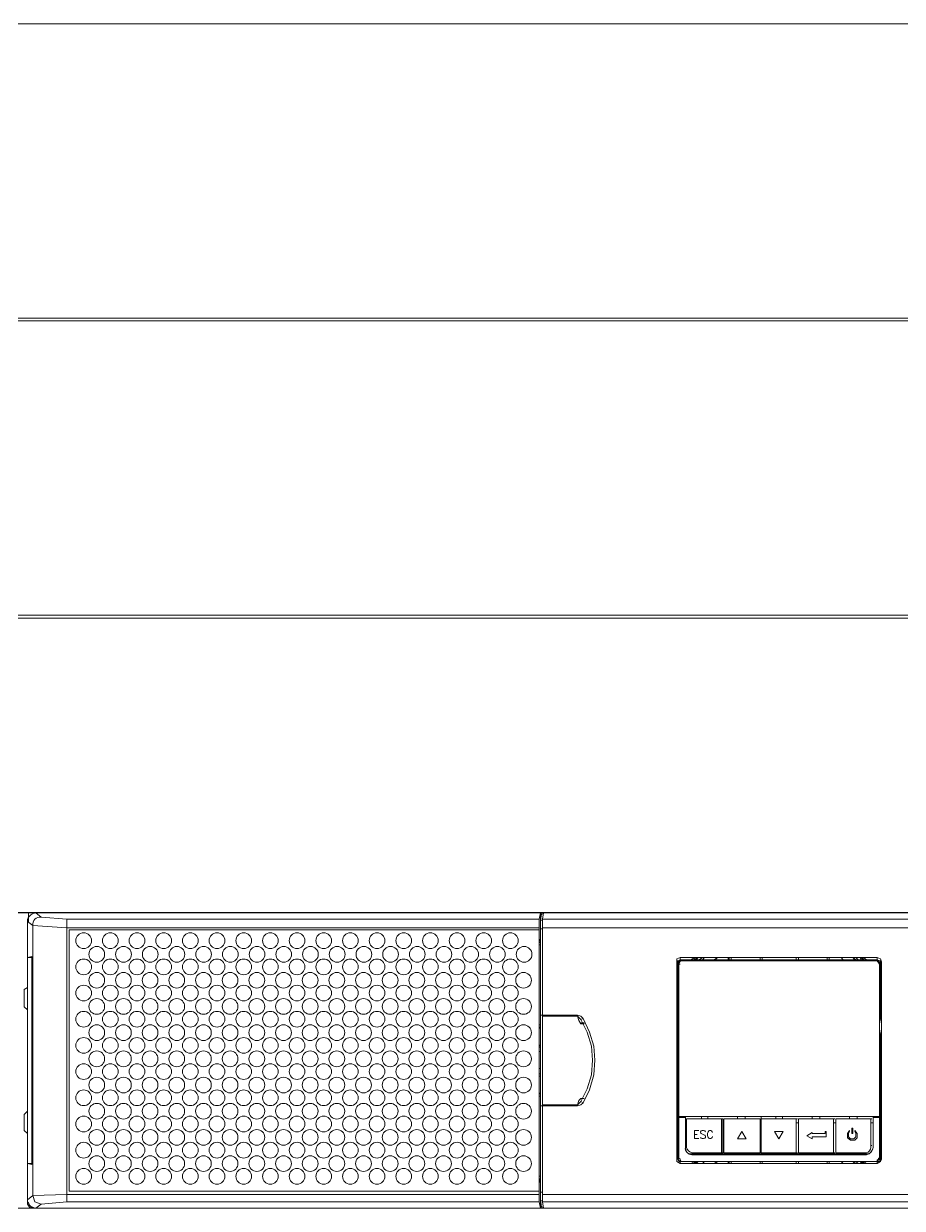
# Model space of a CAD drawing. Header units: millimetres. Extents: x 13198 to 24643, y -4481 to 8091.
# Drawn here: x 16249.4 to 16512.4, y 5223 to 5577.4 of the extents above; entities that cross this region are included whole.
import ezdxf
from ezdxf.enums import TextEntityAlignment as Align

# ---------------------------------------------------------------- set-up
doc = ezdxf.new("R2010")
doc.units = ezdxf.units.MM
doc.header["$MEASUREMENT"] = 0
doc.layers.add('2730M', color=2, linetype='Continuous')
doc.layers.add('P', color=255, linetype='Continuous')
doc.styles.add('ROMANS', font='romans.shx', dxfattribs={"height": 0.2, "bigfont": 'ghs.shx'})
pattern_1 = [(0, (38439.414, -281.643), (0, 33.43457), [24.31605, -9.11852]), (90, (38439.414, -281.643), (-33.43457, 2e-15), [24.31605, -9.11852])]

# ---------------------------------------------------------------- blocks, each defined once
blk = doc.blocks.new('ups 9px')
at = {"layer": 'P', "lineweight": 13}
h = blk.add_hatch(dxfattribs=at)
h.set_pattern_fill('ANGLE', scale=4.786624)
h.set_pattern_definition(pattern_1)
h.paths.add_polyline_path([(41095.38, 3561.96), (41094.11, 3559.72), (41096.66, 3559.72)])
h = blk.add_hatch(dxfattribs=at)
h.set_pattern_fill('ANGLE', scale=4.786624)
h.set_pattern_definition(pattern_1)
h.paths.add_polyline_path([(41107.73, 3561.96), (41105.18, 3561.96), (41106.45, 3559.72)])
h = blk.add_hatch(dxfattribs=at)
h.set_pattern_fill('ANGLE', scale=4.786624)
h.set_pattern_definition(pattern_1)
h.paths.add_polyline_path([(41120.59, 3561.96), (41120.27, 3561.96), (41120.27, 3561.32), (41116.44, 3561.32), (41116.44, 3561.64), (41114.85, 3560.68), (41116.44, 3559.72), (41116.44, 3560.36), (41120.59, 3560.36)])
h = blk.add_hatch(dxfattribs=at)
h.set_pattern_fill('ANGLE', scale=4.786624)
h.set_pattern_definition(pattern_1)
h.paths.add_polyline_path([(41128.57, 3562.92), (41128.25, 3562.92), (41128.25, 3561.32), (41128.57, 3561.32)])
h.paths.add_polyline_path([(41127.29, 3560.36), (41127.29, 3561.32), (41127.61, 3561.96), (41127.61, 3562.28), (41126.97, 3561.32), (41126.97, 3560.04), (41127.93, 3559.41), (41129.21, 3559.41), (41129.85, 3560.04), (41129.85, 3561.32), (41129.21, 3562.28), (41129.21, 3561.96), (41129.53, 3561.32), (41129.53, 3560.36), (41128.89, 3559.72), (41127.93, 3559.72)])
at = {"layer": '2730M', "color": 7, "lineweight": 13}
for p, q in [((41345.93, 3627.38), (40865.76, 3627.38)), ((40865.76, 3538.98), (41345.74, 3538.98))]:
    blk.add_line(p, q, dxfattribs=at)
at = {"layer": 'P', "color": 7, "lineweight": 13}
for p, q in [((40881.58, 3625.46), (40881.58, 3624.82)), ((40883.18, 3623.55), (40893.39, 3622.91))]:
    blk.add_line(p, q, dxfattribs=at)
for points in [[(40881.9, 3627.38), (40881.9, 3624.57)], [(41331.2, 3627.38), (40881.9, 3627.38)], [(40885.73, 3626.1), (40884.13, 3627.38)], [(40893.39, 3625.46), (40885.73, 3626.1)], [(40893.39, 3625.46), (40893.39, 3540.9)], [(41034.75, 3625.46), (40893.39, 3625.46)], [(41034.75, 3625.46), (41035.07, 3627.38)], [(41034.75, 3625.46), (41034.75, 3622.91)], [(41035.07, 3627.38), (41035.07, 3624.5)], [(41035.07, 3625.14), (41035.39, 3627.06)], [(41035.07, 3625.46), (41035.07, 3625.46)], [(41035.39, 3627.06), (41035.71, 3627.06)], [(41036.03, 3627.38), (41035.71, 3625.46)], [(41177.07, 3625.46), (41035.71, 3625.46)], [(41035.71, 3625.46), (41035.71, 3622.91)], [(40883.18, 3623.55), (40881.58, 3624.82)], [(40881.58, 3540.26), (40881.58, 3624.82)], [(40883.18, 3623.55), (40883.18, 3542.81)], [(40893.39, 3622.91), (41034.75, 3622.91)], [(40894.03, 3544.09), (40894.03, 3622.27)], [(40894.03, 3622.27), (41034.75, 3622.27)], [(41034.75, 3544.09), (41034.75, 3622.91)], [(41035.71, 3625.14), (41035.07, 3625.14)], [(41035.07, 3622.59), (41035.07, 3625.14)], [(41035.07, 3624.5), (41035.07, 3624.18)], [(41035.07, 3624.18), (41035.07, 3624.18)], [(41035.07, 3624.18), (41035.07, 3623.55)], [(41035.07, 3623.55), (41035.07, 3619.72)], [(41035.07, 3623.23), (41035.07, 3623.23)], [(41035.71, 3622.59), (41035.07, 3622.59)], [(41035.07, 3596.74), (41035.07, 3622.59)], [(41177.07, 3622.91), (41035.71, 3622.91)], [(41035.71, 3596.74), (41035.71, 3622.91)], [(41034.75, 3618.76), (41035.07, 3619.72)], [(41034.75, 3618.76), (41035.07, 3618.44), (41035.07, 3618.44)], [(41034.75, 3617.8), (41034.75, 3618.76)], [(41035.07, 3619.72), (41035.07, 3619.4), (41035.07, 3619.08)], [(41034.75, 3617.8), (41035.07, 3617.8)], [(41034.75, 3593.87), (41034.75, 3617.8)], [(40882.86, 3614.29), (40881.58, 3613.97)], [(40881.58, 3613.97), (40882.86, 3613.97)], [(40882.86, 3614.29), (40882.86, 3552.07)], [(40882.86, 3552.38), (40882.86, 3613.97)], [(40882.86, 3613.02), (40883.18, 3613.02)], [(40882.86, 3612.06), (40883.18, 3612.06)], [(41076.87, 3613.97), (41075.92, 3613.65), (41075.92, 3612.7)], [(41076.24, 3613.02), (41075.92, 3613.02)], [(41075.92, 3612.7), (41075.92, 3553.66)], [(41077.51, 3613.33), (41076.56, 3613.02), (41076.24, 3612.06)], [(41076.87, 3613.33), (41076.56, 3613.02), (41076.24, 3613.02)], [(41076.24, 3609.51), (41076.24, 3613.02)], [(41076.56, 3612.06), (41076.24, 3612.06)], [(41076.24, 3612.06), (41076.24, 3595.78)], [(41077.19, 3613.02), (41076.87, 3613.02), (41076.56, 3612.38)], [(41077.51, 3613.02), (41076.87, 3613.02), (41076.56, 3612.06)], [(41077.19, 3613.02), (41076.87, 3613.02), (41076.87, 3613.02), (41076.87, 3613.02), (41076.87, 3612.7), (41076.56, 3612.7), (41076.56, 3612.38)], [(41076.56, 3612.38), (41076.56, 3612.06)], [(41076.56, 3612.38), (41076.56, 3612.06)], [(41076.56, 3612.06), (41076.87, 3612.06)], [(41076.56, 3612.06), (41076.56, 3566.43)], [(41076.56, 3566.43), (41076.56, 3612.06)], [(41135.91, 3613.97), (41076.87, 3613.97)], [(41076.87, 3613.33), (41076.87, 3613.97)], [(41076.87, 3613.33), (41080.07, 3613.33)], [(41077.51, 3613.02), (41077.19, 3613.02)], [(41077.51, 3613.02), (41077.19, 3613.02)], [(41077.51, 3613.33), (41135.59, 3613.33)], [(41077.51, 3613.33), (41077.51, 3613.02)], [(41077.51, 3613.02), (41135.27, 3613.02), (41077.51, 3613.02)], [(41077.51, 3613.02), (41077.83, 3613.02)], [(41081.66, 3613.97), (41081.34, 3613.97), (41080.07, 3613.33)], [(41080.07, 3613.33), (41080.38, 3613.33)], [(41080.07, 3613.33), (41080.38, 3613.33)], [(41081.02, 3613.33), (41081.34, 3613.65), (41081.66, 3613.65), (41081.66, 3613.97)], [(41081.34, 3613.97), (41081.66, 3613.97)], [(41081.98, 3613.97), (41081.34, 3613.33)], [(41081.66, 3613.65), (41081.34, 3613.65)], [(41082.3, 3613.97), (41081.66, 3613.33)], [(41083.58, 3613.97), (41082.62, 3613.33)], [(41084.21, 3613.97), (41083.58, 3613.33)], [(41084.21, 3613.97), (41083.58, 3613.33)], [(41088.04, 3613.97), (41087.09, 3613.33)], [(41088.04, 3613.97), (41087.41, 3613.33)], [(41091.23, 3613.97), (41091.23, 3613.33)], [(41091.55, 3613.97), (41091.55, 3613.33)], [(41092.19, 3613.33), (41092.19, 3613.97), (41092.19, 3613.33)], [(41100.81, 3613.97), (41100.81, 3613.33)], [(41100.81, 3613.97), (41100.81, 3613.33)], [(41101.45, 3613.33), (41101.45, 3613.97), (41101.45, 3613.33)], [(41111.66, 3613.97), (41111.66, 3613.33)], [(41111.66, 3613.97), (41111.66, 3613.33)], [(41112.3, 3613.33), (41112.3, 3613.97), (41112.3, 3613.33)], [(41120.91, 3613.97), (41120.91, 3613.33)], [(41120.91, 3613.97), (41120.91, 3613.33)], [(41121.55, 3613.33), (41121.55, 3613.97), (41121.55, 3613.33)], [(41125.7, 3613.33), (41125.06, 3613.97)], [(41125.7, 3613.33), (41125.06, 3613.97)], [(41129.53, 3613.33), (41128.57, 3613.97)], [(41129.21, 3613.33), (41128.57, 3613.97)], [(41130.17, 3613.33), (41129.53, 3613.97)], [(41131.12, 3613.33), (41130.8, 3613.97)], [(41131.12, 3613.97), (41131.44, 3613.97), (41131.44, 3613.65), (41131.76, 3613.65), (41131.76, 3613.33), (41131.76, 3613.33)], [(41131.44, 3613.33), (41131.12, 3613.97)], [(41132.72, 3613.33), (41131.76, 3613.97), (41131.12, 3613.97)], [(41131.76, 3613.97), (41131.76, 3613.97)], [(41132.72, 3613.33), (41135.91, 3613.33)], [(41132.72, 3613.33), (41132.72, 3613.33)], [(41132.72, 3613.33), (41132.72, 3613.33)], [(41135.27, 3613.02), (41135.59, 3613.33)], [(41135.27, 3613.02), (41135.59, 3613.02)], [(41135.59, 3613.02), (41135.27, 3613.02)], [(41136.55, 3612.06), (41135.91, 3613.02), (41135.27, 3613.02)], [(41136.55, 3612.06), (41136.55, 3612.38), (41136.23, 3612.7), (41136.23, 3613.02), (41135.91, 3613.02), (41135.91, 3613.02), (41135.27, 3613.02)], [(41135.59, 3613.33), (41136.23, 3613.02), (41136.87, 3612.06)], [(41135.59, 3613.02), (41136.23, 3613.02), (41136.55, 3612.38)], [(41135.91, 3613.33), (41135.91, 3613.97)], [(41137.19, 3612.7), (41136.87, 3613.65), (41135.91, 3613.97)], [(41136.87, 3613.02), (41136.55, 3613.02), (41135.91, 3613.33)], [(41136.55, 3612.06), (41136.55, 3612.38)], [(41136.55, 3612.06), (41136.87, 3612.06)], [(41136.55, 3566.43), (41136.55, 3612.06), (41136.55, 3566.43)], [(41136.87, 3612.06), (41136.55, 3612.06)], [(41136.87, 3613.02), (41137.19, 3613.02)], [(41136.87, 3613.02), (41136.87, 3609.51)], [(41136.87, 3612.06), (41136.87, 3595.78)], [(41137.19, 3553.66), (41137.19, 3612.7)], [(40882.86, 3609.82), (40883.18, 3609.82)], [(40882.86, 3608.87), (40882.86, 3608.55)], [(41076.24, 3609.51), (41075.92, 3608.23), (41075.92, 3608.23)], [(41075.92, 3608.23), (41075.92, 3608.23), (41075.92, 3608.23), (41076.24, 3608.55)], [(41075.92, 3608.23), (41075.92, 3608.23)], [(41076.24, 3608.23), (41075.92, 3607.59)], [(41076.24, 3608.23), (41075.92, 3607.59)], [(41076.24, 3609.51), (41076.56, 3609.51)], [(41076.24, 3609.51), (41076.56, 3609.51)], [(41136.87, 3609.51), (41136.87, 3609.51)], [(41136.87, 3609.51), (41136.87, 3609.51)], [(41137.19, 3608.23), (41136.87, 3608.23), (41136.87, 3609.51)], [(41136.87, 3608.55), (41136.87, 3608.23), (41136.87, 3608.23), (41136.87, 3608.23), (41137.19, 3608.23)], [(41137.19, 3607.59), (41136.87, 3608.23)], [(41137.19, 3607.59), (41136.87, 3608.23)], [(41136.87, 3608.23), (41137.19, 3608.23)], [(40881.58, 3605.04), (40880.62, 3604.4), (40880.62, 3603.12)], [(41076.24, 3606.95), (41075.92, 3607.27)], [(41075.92, 3605.68), (41075.92, 3606.31), (41076.24, 3606.95)], [(41075.92, 3606.31), (41076.24, 3606.31)], [(41076.24, 3605.99), (41075.92, 3605.68), (41075.92, 3605.99)], [(41075.92, 3605.68), (41076.24, 3605.68)], [(41075.92, 3605.68), (41075.92, 3604.72)], [(41076.24, 3605.68), (41075.92, 3605.68)], [(41075.92, 3605.36), (41076.24, 3605.36)], [(41076.24, 3605.68), (41076.24, 3605.99)], [(41076.24, 3602.48), (41076.24, 3605.68)], [(41137.19, 3606.31), (41136.87, 3606.95)], [(41136.87, 3605.68), (41136.87, 3605.99)], [(41136.87, 3605.68), (41136.87, 3605.99)], [(41137.19, 3605.99), (41136.87, 3605.68)], [(41136.87, 3605.68), (41136.87, 3602.48)], [(41136.87, 3605.04), (41136.87, 3605.68)], [(41136.87, 3605.68), (41136.87, 3605.68)], [(41136.87, 3605.04), (41137.19, 3605.68)], [(41136.87, 3605.68), (41136.87, 3605.68)], [(41136.87, 3605.04), (41137.19, 3605.68)], [(41136.87, 3605.04), (41137.19, 3604.72)], [(41136.87, 3605.04), (41137.19, 3605.04)], [(40880.62, 3603.12), (40880.62, 3600.57)], [(40882.86, 3602.48), (40882.86, 3602.17)], [(41075.92, 3603.44), (41076.24, 3603.44)], [(41075.92, 3603.12), (41075.92, 3603.44)], [(41075.92, 3603.44), (41076.24, 3603.44)], [(41075.92, 3603.12), (41075.92, 3603.44)], [(41075.92, 3603.44), (41076.24, 3603.44)], [(41075.92, 3602.48), (41075.92, 3603.12)], [(41075.92, 3603.12), (41076.24, 3603.12)], [(41075.92, 3603.12), (41075.92, 3603.12)], [(41075.92, 3603.12), (41075.92, 3603.12)], [(41075.92, 3603.12), (41075.92, 3602.8)], [(41075.92, 3603.12), (41076.24, 3603.12)], [(41075.92, 3603.12), (41075.92, 3603.12)], [(41075.92, 3603.12), (41075.92, 3602.48)], [(41075.92, 3603.12), (41076.24, 3603.12)], [(41075.92, 3603.12), (41076.24, 3603.12)], [(41075.92, 3602.48), (41075.92, 3602.8)], [(41075.92, 3602.8), (41075.92, 3602.48)], [(41075.92, 3602.48), (41075.92, 3602.8), (41075.92, 3602.48)], [(41075.92, 3602.8), (41076.24, 3602.8)], [(41075.92, 3602.48), (41076.24, 3602.48)], [(41075.92, 3602.48), (41075.92, 3602.48)], [(41075.92, 3602.17), (41075.92, 3602.48)], [(41075.92, 3602.48), (41075.92, 3602.48)], [(41076.24, 3602.48), (41076.24, 3602.48), (41075.92, 3602.48)], [(41075.92, 3602.48), (41075.92, 3602.48), (41075.92, 3602.48)], [(41075.92, 3602.48), (41075.92, 3601.53)], [(41075.92, 3602.48), (41075.92, 3599.93)], [(41075.92, 3602.48), (41075.92, 3602.48)], [(41075.92, 3601.85), (41075.92, 3602.17)], [(41075.92, 3601.53), (41075.92, 3601.85)], [(41075.92, 3601.21), (41075.92, 3601.53)], [(41075.92, 3600.57), (41075.92, 3601.21)], [(41075.92, 3600.89), (41075.92, 3600.25)], [(41076.24, 3602.48), (41076.56, 3602.48)], [(41136.87, 3602.48), (41136.55, 3602.48)], [(41136.87, 3603.44), (41136.87, 3603.44)], [(41136.87, 3603.44), (41136.87, 3603.12)], [(41136.87, 3603.44), (41136.87, 3603.44)], [(41136.87, 3603.44), (41136.87, 3603.44)], [(41136.87, 3603.44), (41136.87, 3603.12)], [(41136.87, 3603.44), (41136.87, 3603.44)], [(41136.87, 3603.12), (41136.87, 3603.12)], [(41136.87, 3603.12), (41136.87, 3603.12)], [(41136.87, 3603.12), (41136.87, 3602.8)], [(41136.87, 3603.12), (41136.87, 3603.12)], [(41136.87, 3602.8), (41136.87, 3603.12)], [(41136.87, 3603.12), (41136.87, 3603.12)], [(41136.87, 3603.12), (41136.87, 3603.12)], [(41136.87, 3603.12), (41136.87, 3603.12)], [(41136.87, 3603.12), (41136.87, 3603.12)], [(41136.87, 3603.12), (41136.87, 3603.12)], [(41136.87, 3602.48), (41136.87, 3603.12)], [(41136.87, 3603.12), (41136.87, 3603.12)], [(41136.87, 3602.8), (41136.87, 3602.48)], [(41136.87, 3602.8), (41136.87, 3602.48)], [(41136.87, 3602.48), (41136.87, 3602.8), (41136.87, 3602.48)], [(41136.87, 3602.8), (41136.87, 3602.48)], [(41136.87, 3602.48), (41137.19, 3602.48)], [(41136.87, 3602.48), (41136.87, 3602.48), (41136.87, 3602.48)], [(41136.87, 3602.48), (41137.19, 3602.48)], [(41136.87, 3602.48), (41137.19, 3602.48)], [(41136.87, 3602.48), (41136.87, 3602.48)], [(41136.87, 3602.48), (41136.87, 3601.53)], [(41136.87, 3602.48), (41136.87, 3602.48)], [(41136.87, 3602.48), (41136.87, 3602.48)], [(41136.87, 3602.48), (41136.87, 3602.48)], [(41136.87, 3602.48), (41136.87, 3602.48)], [(41136.87, 3601.53), (41136.87, 3602.48)], [(41136.87, 3599.93), (41136.87, 3602.48)], [(41136.87, 3601.53), (41136.87, 3601.53)], [(41136.87, 3601.53), (41136.87, 3600.57)], [(41136.87, 3600.25), (41136.87, 3600.89)], [(40880.62, 3600.57), (40880.62, 3599.29), (40881.58, 3598.34)], [(41075.92, 3600.25), (41075.92, 3600.57)], [(41075.92, 3600.57), (41075.92, 3600.57)], [(41075.92, 3600.25), (41076.24, 3600.25)], [(41075.92, 3600.25), (41076.24, 3599.93)], [(41075.92, 3599.93), (41075.92, 3600.25)], [(41075.92, 3600.25), (41076.24, 3600.25)], [(41075.92, 3599.93), (41075.92, 3600.25)], [(41075.92, 3600.25), (41076.24, 3600.25)], [(41075.92, 3599.93), (41075.92, 3600.25)], [(41075.92, 3600.25), (41076.24, 3600.25)], [(41075.92, 3598.34), (41075.92, 3600.25)], [(41075.92, 3600.25), (41076.24, 3600.25)], [(41075.92, 3599.93), (41075.92, 3600.25)], [(41075.92, 3600.25), (41075.92, 3598.97), (41076.24, 3598.34)], [(41075.92, 3599.93), (41075.92, 3599.93)], [(41075.92, 3599.93), (41076.24, 3599.93)], [(41075.92, 3599.93), (41076.24, 3599.93)], [(41075.92, 3599.61), (41075.92, 3599.93)], [(41075.92, 3598.66), (41075.92, 3599.93)], [(41075.92, 3599.93), (41076.24, 3599.93)], [(41075.92, 3599.93), (41075.92, 3599.93)], [(41075.92, 3599.29), (41075.92, 3599.93)], [(41075.92, 3599.93), (41075.92, 3599.61)], [(41075.92, 3599.93), (41075.92, 3599.93)], [(41075.92, 3599.93), (41076.24, 3599.93)], [(41075.92, 3599.61), (41075.92, 3599.93)], [(41075.92, 3599.93), (41076.24, 3599.93)], [(41075.92, 3599.93), (41075.92, 3599.93), (41075.92, 3599.93)], [(41075.92, 3599.93), (41076.24, 3599.93)], [(41075.92, 3599.93), (41075.92, 3599.93)], [(41075.92, 3599.93), (41075.92, 3598.02)], [(41075.92, 3599.93), (41076.24, 3599.93)], [(41075.92, 3599.93), (41076.24, 3599.93)], [(41075.92, 3599.93), (41076.24, 3599.93)], [(41075.92, 3599.93), (41076.24, 3599.93)], [(41075.92, 3599.93), (41076.24, 3599.93)], [(41075.92, 3599.93), (41076.24, 3599.93)], [(41075.92, 3599.61), (41076.24, 3599.61)], [(41075.92, 3598.97), (41075.92, 3599.61)], [(41075.92, 3599.61), (41075.92, 3599.29)], [(41075.92, 3599.61), (41076.24, 3599.61)], [(41075.92, 3599.61), (41076.24, 3599.61)], [(41075.92, 3598.97), (41075.92, 3599.29)], [(41075.92, 3599.29), (41075.92, 3598.97)], [(41075.92, 3599.29), (41076.24, 3599.29)], [(41075.92, 3598.97), (41076.24, 3598.97)], [(41075.92, 3598.66), (41075.92, 3598.97)], [(41075.92, 3598.66), (41075.92, 3598.97)], [(41075.92, 3598.97), (41075.92, 3598.66)], [(41075.92, 3598.97), (41075.92, 3598.97)], [(41075.92, 3598.97), (41075.92, 3598.97)], [(41075.92, 3598.97), (41076.24, 3598.97)], [(41075.92, 3598.97), (41075.92, 3598.34)], [(41075.92, 3598.34), (41075.92, 3598.66)], [(41075.92, 3598.66), (41076.24, 3598.66)], [(41075.92, 3598.02), (41075.92, 3598.66)], [(41075.92, 3598.34), (41075.92, 3598.66)], [(41075.92, 3598.34), (41075.92, 3598.34)], [(41075.92, 3598.34), (41075.92, 3598.34)], [(41076.24, 3598.34), (41075.92, 3597.38)], [(41075.92, 3598.34), (41076.24, 3598.34)], [(41075.92, 3598.34), (41076.24, 3598.34)], [(41076.24, 3599.93), (41076.24, 3598.34)], [(41136.87, 3600.57), (41136.87, 3600.57)], [(41136.87, 3600.57), (41136.87, 3600.25)], [(41136.87, 3600.25), (41137.19, 3600.25)], [(41136.87, 3599.93), (41136.87, 3600.25), (41136.87, 3600.25)], [(41136.87, 3600.25), (41137.19, 3600.25)], [(41136.87, 3600.25), (41136.87, 3599.93)], [(41136.87, 3600.25), (41137.19, 3600.25)], [(41136.87, 3600.25), (41136.87, 3599.93)], [(41136.87, 3600.25), (41137.19, 3600.25)], [(41136.87, 3600.25), (41136.87, 3599.93)], [(41136.87, 3600.25), (41136.87, 3598.34)], [(41136.87, 3600.25), (41137.19, 3600.25)], [(41136.87, 3600.25), (41136.87, 3599.93)], [(41136.87, 3598.34), (41136.87, 3600.25)], [(41136.87, 3599.93), (41136.87, 3599.93)], [(41136.87, 3599.93), (41137.19, 3599.93)], [(41136.87, 3599.93), (41136.87, 3598.97)], [(41136.87, 3599.93), (41137.19, 3599.93)], [(41136.87, 3598.34), (41136.87, 3599.93)], [(41136.87, 3599.93), (41136.87, 3599.61)], [(41136.87, 3599.93), (41136.87, 3599.93)], [(41136.87, 3599.61), (41136.87, 3599.93)], [(41136.87, 3599.93), (41136.87, 3599.93)], [(41136.87, 3599.93), (41137.19, 3599.93)], [(41136.87, 3599.93), (41136.87, 3599.93)], [(41136.87, 3599.93), (41137.19, 3599.93)], [(41136.87, 3599.93), (41136.87, 3599.93)], [(41136.87, 3599.93), (41136.87, 3599.93)], [(41136.87, 3599.93), (41136.87, 3599.93)], [(41136.87, 3599.93), (41136.87, 3599.61)], [(41136.87, 3599.93), (41136.87, 3599.93)], [(41136.87, 3599.93), (41137.19, 3599.93)], [(41136.87, 3599.93), (41136.87, 3599.29)], [(41136.87, 3598.02), (41136.87, 3599.93)], [(41136.87, 3599.93), (41137.19, 3599.93)], [(41136.87, 3599.93), (41137.19, 3599.93)], [(41136.87, 3599.93), (41137.19, 3599.93)], [(41136.87, 3599.93), (41136.87, 3599.93)], [(41136.87, 3599.93), (41137.19, 3599.93)], [(41136.87, 3599.61), (41137.19, 3599.61)], [(41136.87, 3599.61), (41137.19, 3599.61)], [(41136.87, 3598.66), (41136.87, 3599.61)], [(41136.87, 3599.61), (41136.87, 3598.97)], [(41136.87, 3599.61), (41137.19, 3599.61)], [(41136.87, 3599.29), (41136.87, 3598.97)], [(41136.87, 3598.97), (41136.87, 3598.66)], [(41136.87, 3598.34), (41136.87, 3598.97)], [(41136.87, 3598.97), (41137.19, 3598.97)], [(41136.87, 3598.97), (41136.87, 3598.97)], [(41136.87, 3598.97), (41136.87, 3598.66)], [(41136.87, 3598.34), (41136.87, 3598.97)], [(41136.87, 3598.97), (41137.19, 3598.97)], [(41136.87, 3598.66), (41137.19, 3598.66)], [(41136.87, 3598.66), (41136.87, 3598.02)], [(41136.87, 3598.66), (41137.19, 3598.66)], [(41136.87, 3598.66), (41136.87, 3598.34)], [(41136.87, 3598.34), (41136.87, 3598.34)], [(41136.87, 3598.34), (41136.87, 3598.34)], [(41137.19, 3597.38), (41136.87, 3598.34)], [(41136.87, 3598.34), (41137.19, 3598.34)], [(41136.87, 3598.34), (41137.19, 3598.34)], [(41035.07, 3593.87), (41034.75, 3593.87)], [(41034.75, 3592.91), (41034.75, 3593.87)], [(41035.07, 3596.74), (41046.24, 3596.74)], [(41035.07, 3585.89), (41035.07, 3596.74)], [(41035.71, 3596.74), (41035.71, 3596.42)], [(41035.71, 3596.42), (41046.24, 3596.42)], [(41035.71, 3569.94), (41035.71, 3578.87), (41035.71, 3581.74), (41035.71, 3584.61), (41035.71, 3587.49), (41035.71, 3596.42)], [(41046.24, 3596.74), (41046.24, 3596.42)], [(41046.24, 3596.74), (41047.2, 3596.42), (41047.84, 3595.78)], [(41046.56, 3595.15), (41046.24, 3596.42)], [(41046.24, 3596.42), (41047.2, 3595.46)], [(41047.2, 3594.19), (41046.56, 3595.15)], [(41047.84, 3595.78), (41047.2, 3595.46)], [(41047.2, 3570.89), (41049.11, 3574.72), (41050.39, 3578.87), (41050.71, 3583.34), (41050.39, 3587.49), (41049.11, 3591.64), (41047.2, 3595.46)], [(41047.84, 3594.51), (41047.52, 3594.51), (41047.2, 3594.19)], [(41048.15, 3594.19), (41047.2, 3594.19)], [(41047.2, 3594.19), (41047.84, 3594.19)], [(41047.84, 3570.57), (41049.75, 3574.4), (41051.03, 3578.87), (41051.35, 3583.34), (41051.03, 3587.49), (41049.75, 3591.64), (41047.84, 3595.78)], [(41048.15, 3594.19), (41047.84, 3594.51)], [(41047.84, 3594.51), (41048.15, 3594.51)], [(41048.15, 3594.19), (41047.84, 3594.51)], [(41048.15, 3594.19), (41047.84, 3594.19)], [(41048.15, 3594.19), (41048.15, 3594.19)], [(41048.15, 3594.19), (41048.15, 3594.19)], [(41048.15, 3594.19), (41048.15, 3594.19)], [(41048.15, 3594.19), (41048.15, 3594.19)], [(41048.15, 3594.19), (41048.15, 3594.19)], [(41075.92, 3595.46), (41076.24, 3595.78)], [(41076.24, 3594.19), (41076.24, 3595.78)], [(41076.24, 3594.19), (41076.24, 3592.59)], [(41136.87, 3595.78), (41136.55, 3594.19)], [(41136.55, 3592.59), (41136.55, 3594.19)], [(41136.87, 3595.78), (41136.87, 3595.78), (41137.19, 3595.46)], [(41035.07, 3593.23), (41035.07, 3593.23), (41034.75, 3592.91)], [(41035.07, 3592.91), (41034.75, 3592.91)], [(41035.07, 3593.23), (41035.07, 3593.23), (41035.07, 3592.91)], [(41035.07, 3592.91), (41035.07, 3592.91)], [(41035.07, 3587.81), (41035.07, 3592.91)], [(41076.24, 3591), (41076.24, 3591), (41075.92, 3591.32)], [(41076.24, 3591), (41076.24, 3592.59)], [(41076.24, 3553.98), (41076.24, 3591)], [(41136.55, 3592.59), (41136.87, 3591)], [(41137.19, 3591.32), (41136.87, 3591), (41136.87, 3591)], [(41136.87, 3591), (41136.87, 3553.98)], [(41034.75, 3587.81), (41035.07, 3587.81)], [(41035.07, 3587.81), (41034.75, 3587.49)], [(41034.75, 3587.17), (41034.75, 3587.81)], [(41034.75, 3587.17), (41035.07, 3587.17)], [(41034.75, 3587.17), (41034.75, 3586.85)], [(41034.75, 3579.51), (41034.75, 3586.85)], [(41035.07, 3587.49), (41035.07, 3587.17)], [(41035.07, 3585.89), (41035.07, 3587.17)], [(41075.92, 3589.08), (41076.24, 3588.44)], [(41076.24, 3588.44), (41076.24, 3583.34)], [(41136.87, 3588.44), (41137.19, 3589.08)], [(41136.87, 3583.34), (41136.87, 3588.44)], [(41035.07, 3585.89), (41034.75, 3585.89)], [(41035.07, 3580.47), (41035.07, 3585.89)], [(41076.24, 3583.34), (41076.56, 3583.34)], [(41076.24, 3583.34), (41076.24, 3582.7)], [(41076.24, 3583.34), (41076.56, 3583.34)], [(41076.24, 3583.34), (41076.56, 3583.34)], [(41136.87, 3583.34), (41136.87, 3583.34)], [(41136.87, 3583.34), (41136.87, 3583.34)], [(41136.87, 3583.34), (41136.87, 3582.7)], [(41136.87, 3583.34), (41136.87, 3583.34)], [(41035.07, 3580.79), (41034.75, 3580.79)], [(41034.75, 3579.51), (41034.75, 3579.19)], [(41035.07, 3579.19), (41035.07, 3580.79)], [(41035.07, 3569.62), (41035.07, 3580.47)], [(41076.24, 3582.7), (41076.56, 3582.7)], [(41076.24, 3582.7), (41076.56, 3582.7)], [(41076.24, 3582.7), (41076.24, 3575.04)], [(41076.24, 3582.7), (41076.56, 3582.7)], [(41136.87, 3582.7), (41136.87, 3582.7)], [(41136.87, 3575.04), (41136.87, 3582.7)], [(41136.87, 3582.7), (41136.87, 3582.7)], [(41136.87, 3582.7), (41136.87, 3582.7)], [(41035.07, 3579.19), (41034.75, 3579.19)], [(41034.75, 3578.55), (41034.75, 3579.19)], [(41035.07, 3578.55), (41034.75, 3578.55)], [(41035.07, 3578.55), (41034.75, 3578.55)], [(41035.07, 3579.19), (41035.07, 3578.55)], [(41035.07, 3573.45), (41035.07, 3578.55)], [(41034.75, 3573.45), (41035.07, 3573.45)], [(41034.75, 3573.45), (41035.07, 3573.13), (41035.07, 3572.81)], [(41034.75, 3572.49), (41034.75, 3573.45)], [(41035.07, 3572.49), (41034.75, 3572.49)], [(41034.75, 3548.56), (41034.75, 3572.49)], [(41035.07, 3573.45), (41035.07, 3573.45)], [(41035.07, 3573.45), (41035.07, 3573.13), (41035.07, 3572.81)], [(41076.24, 3575.04), (41076.56, 3575.04)], [(41076.24, 3574.4), (41076.24, 3575.04)], [(41076.24, 3575.04), (41076.56, 3575.04)], [(41076.24, 3575.04), (41076.56, 3575.04)], [(41076.24, 3574.4), (41076.56, 3574.4)], [(41076.24, 3574.08), (41076.24, 3574.4)], [(41076.24, 3574.08), (41076.24, 3568.66)], [(41076.24, 3574.08), (41076.56, 3574.08)], [(41136.87, 3575.04), (41136.87, 3574.72)], [(41136.87, 3575.04), (41136.87, 3575.04)], [(41136.87, 3574.4), (41136.87, 3574.72)], [(41136.87, 3574.72), (41136.87, 3574.72)], [(41136.87, 3574.4), (41136.87, 3574.08)], [(41136.87, 3574.4), (41136.87, 3574.4)], [(41136.87, 3568.66), (41136.87, 3574.08)], [(41136.87, 3574.08), (41136.87, 3574.08)], [(41035.07, 3569.62), (41046.24, 3569.62)], [(41035.07, 3543.77), (41035.07, 3569.62)], [(41046.24, 3569.94), (41035.71, 3569.94)], [(41035.71, 3569.94), (41035.71, 3569.62)], [(41035.71, 3569.62), (41035.71, 3543.13)], [(41047.2, 3571.85), (41046.56, 3571.21), (41046.24, 3569.94)], [(41047.2, 3570.89), (41046.24, 3569.94)], [(41047.84, 3570.57), (41047.2, 3569.94), (41046.24, 3569.62)], [(41046.24, 3569.62), (41046.24, 3569.94)], [(41047.2, 3571.85), (41048.15, 3571.85)], [(41047.2, 3571.85), (41047.52, 3571.85), (41047.84, 3571.85)], [(41047.84, 3571.85), (41047.2, 3571.85)], [(41047.84, 3570.57), (41047.2, 3570.89)], [(41047.84, 3571.85), (41048.15, 3571.85)], [(41047.84, 3571.85), (41048.15, 3571.85)], [(41047.84, 3571.85), (41048.15, 3571.85)], [(41048.15, 3571.85), (41048.15, 3571.85)], [(41048.15, 3571.85), (41048.15, 3571.85)], [(41048.15, 3571.85), (41048.15, 3571.85)], [(41048.15, 3571.85), (41048.15, 3571.85)], [(41076.24, 3568.66), (41075.92, 3568.98)], [(41136.87, 3568.66), (41137.19, 3568.98)], [(40881.58, 3568.02), (40880.62, 3567.06), (40880.62, 3565.79)], [(40880.62, 3563.23), (40880.62, 3565.79)], [(41076.24, 3568.66), (41075.92, 3568.66)], [(41076.24, 3568.66), (41076.56, 3568.66)], [(41136.55, 3566.43), (41076.56, 3566.43), (41136.55, 3566.43)], [(41076.56, 3566.43), (41076.56, 3566.11)], [(41076.56, 3566.43), (41076.87, 3566.43)], [(41076.56, 3566.11), (41078.47, 3566.11)], [(41076.56, 3566.11), (41076.56, 3554.3)], [(41078.47, 3557.17), (41078.47, 3566.43)], [(41078.47, 3566.43), (41078.47, 3566.11)], [(41078.47, 3557.17), (41078.47, 3566.11)], [(41089.32, 3565.79), (41078.79, 3565.79)], [(41083.26, 3565.79), (41078.79, 3565.79)], [(41078.79, 3565.79), (41079.11, 3565.79)], [(41078.79, 3565.79), (41078.79, 3557.17), (41078.79, 3565.79)], [(41083.26, 3566.43), (41085.17, 3566.43)], [(41083.26, 3566.43), (41083.58, 3566.43)], [(41083.26, 3565.79), (41083.26, 3566.43)], [(41083.26, 3565.79), (41085.17, 3565.79)], [(41085.17, 3566.43), (41085.49, 3566.43)], [(41085.17, 3566.43), (41085.17, 3565.79)], [(41089.64, 3565.79), (41085.17, 3565.79)], [(41089.32, 3555.58), (41089.32, 3565.79)], [(41089.64, 3565.79), (41089.32, 3565.79)], [(41089.64, 3555.58), (41089.64, 3565.79)], [(41100.81, 3565.79), (41089.96, 3565.79)], [(41094.11, 3565.79), (41089.96, 3565.79)], [(41089.96, 3565.79), (41090.28, 3565.79)], [(41089.96, 3565.79), (41089.96, 3555.58), (41089.96, 3565.79)], [(41094.11, 3566.43), (41096.34, 3566.43)], [(41094.11, 3566.43), (41094.43, 3566.43)], [(41094.11, 3565.79), (41094.11, 3566.43)], [(41094.11, 3565.79), (41096.34, 3565.79)], [(41096.34, 3566.43), (41096.66, 3566.43)], [(41096.34, 3566.43), (41096.34, 3565.79)], [(41100.81, 3565.79), (41096.34, 3565.79)], [(41100.81, 3555.58), (41100.81, 3565.79), (41100.81, 3555.58)], [(41100.81, 3565.79), (41100.81, 3565.79)], [(41101.13, 3566.11), (41101.13, 3566.43)], [(41101.13, 3566.11), (41101.13, 3555.58), (41101.13, 3565.79)], [(41111.66, 3565.79), (41101.13, 3565.79)], [(41105.59, 3565.79), (41101.13, 3565.79)], [(41101.13, 3565.79), (41101.45, 3565.79)], [(41105.59, 3566.43), (41107.51, 3566.43)], [(41105.59, 3566.43), (41105.59, 3566.43)], [(41105.59, 3565.79), (41105.59, 3566.43)], [(41105.59, 3565.79), (41107.51, 3565.79)], [(41107.51, 3566.43), (41107.83, 3566.43)], [(41107.51, 3566.43), (41107.51, 3565.79)], [(41111.66, 3565.79), (41107.51, 3565.79)], [(41111.66, 3555.58), (41111.66, 3565.79), (41111.66, 3555.58)], [(41111.66, 3565.79), (41111.98, 3565.79)], [(41122.83, 3565.79), (41112.3, 3565.79)], [(41116.44, 3565.79), (41112.3, 3565.79)], [(41112.3, 3565.79), (41112.61, 3565.79)], [(41112.3, 3565.79), (41112.3, 3555.58), (41112.3, 3565.79)], [(41116.44, 3566.43), (41118.68, 3566.43)], [(41116.44, 3566.43), (41116.76, 3566.43)], [(41116.44, 3565.79), (41116.44, 3566.43)], [(41116.44, 3565.79), (41118.68, 3565.79)], [(41118.68, 3566.43), (41118.68, 3566.43)], [(41118.68, 3566.43), (41118.68, 3565.79)], [(41122.83, 3565.79), (41118.68, 3565.79)], [(41122.83, 3555.58), (41122.83, 3565.79), (41122.83, 3555.58)], [(41122.83, 3565.79), (41123.15, 3565.79)], [(41133.99, 3565.79), (41123.46, 3565.79)], [(41127.61, 3565.79), (41123.46, 3565.79)], [(41123.46, 3565.79), (41123.78, 3565.79)], [(41123.46, 3565.79), (41123.46, 3555.58)], [(41123.46, 3565.79), (41123.46, 3555.58)], [(41127.61, 3566.43), (41129.85, 3566.43)], [(41127.61, 3566.43), (41127.93, 3566.43)], [(41127.61, 3565.79), (41127.61, 3566.43)], [(41127.61, 3565.79), (41129.85, 3565.79)], [(41129.85, 3566.43), (41130.17, 3566.43)], [(41129.85, 3566.43), (41129.85, 3565.79)], [(41133.99, 3565.79), (41129.85, 3565.79)], [(41133.99, 3557.17), (41133.99, 3565.79), (41133.99, 3557.17)], [(41133.99, 3565.79), (41134.31, 3565.79)], [(41134.63, 3566.43), (41134.63, 3566.11)], [(41134.63, 3557.17), (41134.63, 3566.43)], [(41134.63, 3566.11), (41136.55, 3566.11)], [(41134.63, 3566.11), (41134.63, 3557.17)], [(41136.55, 3566.43), (41136.87, 3566.43)], [(41136.55, 3566.43), (41136.55, 3566.11)], [(41136.55, 3566.11), (41136.55, 3554.3)], [(41137.19, 3568.66), (41136.87, 3568.66)], [(41136.87, 3568.66), (41136.87, 3568.66)], [(40880.62, 3563.23), (40880.62, 3562.28), (40881.58, 3561.32)], [(40882.86, 3563.87), (40882.86, 3563.87)], [(41075.92, 3563.55), (41076.24, 3563.55)], [(41076.24, 3563.55), (41075.92, 3563.23)], [(41075.92, 3561.64), (41076.24, 3560.68)], [(41076.24, 3560.68), (41076.24, 3563.55)], [(41076.24, 3563.55), (41076.56, 3563.55)], [(41078.47, 3564.51), (41078.79, 3564.51)], [(41089.64, 3564.51), (41089.96, 3564.51)], [(41095.38, 3561.96), (41094.11, 3559.72)], [(41096.66, 3559.72), (41095.38, 3561.96)], [(41100.81, 3564.51), (41101.13, 3564.51)], [(41105.18, 3561.96), (41107.73, 3561.96)], [(41106.45, 3559.72), (41105.18, 3561.96)], [(41107.73, 3561.96), (41106.45, 3559.72)], [(41111.66, 3564.51), (41112.3, 3564.51)], [(41116.44, 3561.64), (41114.85, 3560.68)], [(41116.44, 3561.32), (41116.44, 3561.64)], [(41120.59, 3561.96), (41120.27, 3561.96)], [(41120.27, 3561.96), (41120.27, 3561.32)], [(41120.59, 3560.36), (41120.59, 3561.96)], [(41122.83, 3564.51), (41123.46, 3564.51)], [(41127.61, 3562.28), (41126.97, 3561.32), (41126.97, 3560.04), (41127.93, 3559.41), (41129.21, 3559.41), (41129.85, 3560.04), (41129.85, 3561.32), (41129.21, 3562.28)], [(41127.61, 3561.96), (41127.29, 3561.32), (41127.29, 3560.36), (41127.93, 3559.72), (41128.89, 3559.72), (41129.53, 3560.36), (41129.53, 3561.32), (41129.21, 3561.96)], [(41127.61, 3561.96), (41127.61, 3562.28)], [(41128.25, 3562.92), (41128.57, 3562.92)], [(41128.25, 3561.32), (41128.25, 3562.92)], [(41128.57, 3562.92), (41128.57, 3561.32)], [(41129.21, 3561.96), (41129.21, 3562.28)], [(41133.99, 3564.51), (41134.63, 3564.51)], [(41136.87, 3563.55), (41137.19, 3563.55)], [(41136.87, 3563.55), (41137.19, 3563.23)], [(41136.87, 3563.55), (41136.87, 3560.68)], [(41136.87, 3563.55), (41136.87, 3563.55)], [(41136.87, 3561), (41137.19, 3561.64)], [(41075.92, 3560.36), (41076.24, 3560.68)], [(41075.92, 3560.36), (41076.24, 3560.36)], [(41075.92, 3560.36), (41076.24, 3560.36)], [(41075.92, 3560.36), (41075.92, 3560.36)], [(41075.92, 3558.77), (41076.24, 3558.13)], [(41075.92, 3558.77), (41076.24, 3558.13)], [(41076.24, 3557.81), (41075.92, 3558.13), (41075.92, 3558.13), (41075.92, 3558.13)], [(41075.92, 3558.13), (41075.92, 3558.13)], [(41075.92, 3558.13), (41075.92, 3558.13), (41076.24, 3557.17)], [(41094.11, 3559.72), (41096.66, 3559.72)], [(41096.66, 3559.72), (41096.66, 3559.72)], [(41096.66, 3559.72), (41096.66, 3559.72)], [(41116.44, 3559.72), (41114.85, 3560.68)], [(41120.27, 3561.32), (41116.44, 3561.32)], [(41116.44, 3560.36), (41120.59, 3560.36)], [(41116.44, 3560.36), (41116.44, 3559.72)], [(41128.57, 3561.32), (41128.25, 3561.32)], [(41136.55, 3559.41), (41137.19, 3559.09)], [(41136.87, 3561), (41136.87, 3561)], [(41136.87, 3560.68), (41136.87, 3561)], [(41136.87, 3559.72), (41136.87, 3561), (41136.87, 3560.36)], [(41137.19, 3560.36), (41136.87, 3561)], [(41136.87, 3560.68), (41136.87, 3560.36)], [(41136.87, 3560.04), (41136.87, 3559.72), (41136.87, 3559.41)], [(41136.87, 3558.13), (41137.19, 3558.77)], [(41136.87, 3558.13), (41137.19, 3558.77)], [(41137.19, 3558.13), (41136.87, 3558.13), (41136.87, 3558.13), (41136.87, 3558.13), (41136.87, 3557.81)], [(41136.87, 3558.13), (41137.19, 3558.13)], [(41137.19, 3558.13), (41136.87, 3558.13), (41136.87, 3557.17)], [(40882.86, 3557.17), (40883.18, 3557.17)], [(41076.24, 3553.66), (41076.24, 3557.17)], [(41076.24, 3557.17), (41076.56, 3557.17)], [(41076.24, 3557.17), (41076.24, 3556.85)], [(41078.47, 3557.17), (41078.47, 3557.17)], [(41085.81, 3555.58), (41080.38, 3555.58)], [(41080.38, 3555.58), (41080.38, 3555.58)], [(41132.72, 3555.26), (41080.38, 3555.26)], [(41080.38, 3554.94), (41080.38, 3555.26)], [(41080.38, 3554.94), (41132.72, 3554.94)], [(41081.02, 3555.58), (41084.21, 3555.58)], [(41081.02, 3555.58), (41089.32, 3555.58)], [(41081.02, 3555.58), (41081.02, 3555.58)], [(41083.26, 3555.58), (41083.58, 3555.58)], [(41085.81, 3555.58), (41084.21, 3555.58)], [(41084.21, 3555.58), (41084.53, 3555.58)], [(41084.21, 3555.58), (41084.21, 3555.58)], [(41085.81, 3555.58), (41089.64, 3555.58)], [(41085.81, 3555.58), (41085.81, 3555.58)], [(41085.81, 3555.58), (41085.81, 3555.58)], [(41085.81, 3555.58), (41085.81, 3555.58)], [(41089.64, 3555.58), (41089.32, 3555.58)], [(41089.96, 3555.58), (41096.02, 3555.58)], [(41089.96, 3555.58), (41100.81, 3555.58)], [(41089.96, 3555.58), (41090.28, 3555.58)], [(41097.62, 3555.58), (41091.87, 3555.58)], [(41091.87, 3555.58), (41091.87, 3555.58)], [(41095.06, 3555.58), (41095.06, 3555.58)], [(41096.02, 3555.58), (41097.3, 3555.58)], [(41096.02, 3555.58), (41096.34, 3555.58)], [(41096.02, 3555.58), (41096.02, 3555.58)], [(41097.3, 3555.58), (41100.81, 3555.58)], [(41097.3, 3555.58), (41097.3, 3555.58)], [(41097.3, 3555.58), (41097.62, 3555.58)], [(41097.62, 3555.58), (41097.62, 3555.58)], [(41100.81, 3555.58), (41100.81, 3555.58)], [(41101.13, 3555.58), (41107.51, 3555.58)], [(41101.13, 3555.58), (41111.66, 3555.58)], [(41101.13, 3555.58), (41101.45, 3555.58)], [(41109.42, 3555.58), (41103.68, 3555.58)], [(41103.68, 3555.58), (41103.68, 3555.58)], [(41106.55, 3555.58), (41106.55, 3555.58)], [(41107.51, 3555.58), (41109.1, 3555.58)], [(41107.51, 3555.58), (41107.83, 3555.58)], [(41107.51, 3555.58), (41107.51, 3555.58)], [(41109.1, 3555.58), (41111.66, 3555.58)], [(41109.1, 3555.58), (41109.1, 3555.58)], [(41109.1, 3555.58), (41109.42, 3555.58)], [(41109.42, 3555.58), (41109.42, 3555.58)], [(41111.66, 3555.58), (41111.98, 3555.58)], [(41112.3, 3555.58), (41115.49, 3555.58)], [(41112.3, 3555.58), (41122.83, 3555.58)], [(41112.3, 3555.58), (41112.61, 3555.58)], [(41120.91, 3555.58), (41115.49, 3555.58)], [(41115.49, 3555.58), (41117.08, 3555.58)], [(41115.49, 3555.58), (41115.49, 3555.58)], [(41115.49, 3555.58), (41115.49, 3555.58)], [(41115.49, 3555.58), (41115.49, 3555.58)], [(41117.08, 3555.58), (41122.83, 3555.58)], [(41117.08, 3555.58), (41117.08, 3555.58)], [(41117.08, 3555.58), (41117.08, 3555.58)], [(41118.04, 3555.58), (41118.36, 3555.58)], [(41120.91, 3555.58), (41120.91, 3555.58)], [(41122.83, 3555.58), (41123.15, 3555.58)], [(41123.46, 3555.58), (41126.97, 3555.58)], [(41123.46, 3555.58), (41131.76, 3555.58)], [(41123.46, 3555.58), (41123.78, 3555.58)], [(41132.72, 3555.58), (41126.97, 3555.58)], [(41126.97, 3555.58), (41128.57, 3555.58)], [(41126.97, 3555.58), (41127.29, 3555.58)], [(41126.97, 3555.58), (41126.97, 3555.58)], [(41126.97, 3555.58), (41126.97, 3555.58)], [(41128.57, 3555.58), (41131.76, 3555.58)], [(41128.57, 3555.58), (41128.57, 3555.58)], [(41128.57, 3555.58), (41128.89, 3555.58)], [(41129.85, 3555.58), (41130.17, 3555.58)], [(41131.76, 3555.58), (41132.08, 3555.58)], [(41132.72, 3555.58), (41132.72, 3555.58)], [(41132.72, 3554.94), (41132.72, 3555.26)], [(41133.99, 3557.81), (41134.31, 3557.81)], [(41134.63, 3557.17), (41134.63, 3557.17)], [(41136.87, 3557.17), (41136.87, 3557.17)], [(41136.87, 3557.17), (41136.87, 3553.66)], [(41136.87, 3556.85), (41136.87, 3557.17)], [(40881.58, 3552.38), (40882.86, 3552.38)], [(40882.86, 3552.07), (40881.58, 3552.38)], [(41076.24, 3553.66), (41075.92, 3553.66)], [(41075.92, 3553.66), (41075.92, 3553.02), (41076.87, 3552.38)], [(41076.24, 3553.98), (41076.56, 3554.3)], [(41076.24, 3553.98), (41076.56, 3553.34), (41077.51, 3553.02)], [(41076.24, 3553.66), (41076.56, 3553.02), (41076.87, 3553.02)], [(41076.56, 3554.3), (41076.56, 3553.98), (41076.87, 3553.66), (41076.87, 3553.34), (41076.87, 3553.34), (41077.19, 3553.02), (41077.51, 3553.02)], [(41080.07, 3553.02), (41076.87, 3553.02)], [(41076.87, 3553.02), (41076.87, 3552.38)], [(41076.87, 3552.38), (41135.91, 3552.38)], [(41135.59, 3553.02), (41077.51, 3553.02)], [(41077.51, 3553.02), (41135.27, 3553.02)], [(41077.51, 3553.02), (41077.51, 3553.02)], [(41080.07, 3553.02), (41080.38, 3553.02)], [(41080.07, 3553.02), (41080.38, 3553.02)], [(41080.07, 3553.02), (41081.34, 3552.38), (41081.66, 3552.38)], [(41081.66, 3552.38), (41081.66, 3552.7), (41081.34, 3552.7), (41081.02, 3553.02)], [(41081.34, 3553.02), (41081.98, 3552.38)], [(41081.34, 3552.38), (41081.66, 3552.38)], [(41081.66, 3553.02), (41082.3, 3552.38)], [(41083.58, 3553.02), (41084.21, 3552.38)], [(41083.58, 3553.02), (41084.21, 3552.38)], [(41087.09, 3553.02), (41088.04, 3552.38)], [(41087.41, 3553.02), (41088.04, 3552.38)], [(41091.23, 3552.38), (41091.23, 3553.02)], [(41091.55, 3553.02), (41091.55, 3552.38)], [(41092.19, 3552.38), (41092.19, 3553.02)], [(41092.19, 3552.38), (41092.19, 3553.02)], [(41100.81, 3552.38), (41100.81, 3553.02)], [(41100.81, 3553.02), (41100.81, 3552.38)], [(41101.45, 3552.38), (41101.45, 3553.02)], [(41101.45, 3552.38), (41101.45, 3553.02)], [(41111.66, 3552.38), (41111.66, 3553.02)], [(41111.66, 3553.02), (41111.66, 3552.38)], [(41112.3, 3552.38), (41112.3, 3553.02)], [(41112.3, 3552.38), (41112.3, 3553.02)], [(41120.91, 3552.38), (41120.91, 3553.02)], [(41120.91, 3553.02), (41120.91, 3552.38)], [(41121.55, 3552.38), (41121.55, 3553.02)], [(41121.55, 3552.38), (41121.55, 3553.02)], [(41125.06, 3552.38), (41125.7, 3553.02)], [(41125.06, 3552.38), (41125.7, 3553.02)], [(41128.57, 3552.38), (41129.53, 3553.02)], [(41128.57, 3552.38), (41129.21, 3553.02)], [(41129.53, 3552.38), (41130.17, 3553.02)], [(41130.8, 3552.38), (41131.12, 3553.02)], [(41131.76, 3553.02), (41131.76, 3553.02), (41131.76, 3552.7), (41131.44, 3552.7), (41131.44, 3552.38), (41131.12, 3552.38)], [(41131.12, 3552.38), (41131.44, 3553.02)], [(41131.12, 3552.38), (41131.76, 3552.38), (41132.72, 3553.02)], [(41131.12, 3552.38), (41131.12, 3552.38)], [(41131.44, 3553.02), (41131.44, 3552.7)], [(41131.76, 3552.38), (41131.76, 3552.38)], [(41135.91, 3553.02), (41132.72, 3553.02)], [(41132.72, 3553.02), (41132.72, 3553.02)], [(41132.72, 3553.02), (41132.72, 3553.02)], [(41135.27, 3553.02), (41135.91, 3553.02), (41135.91, 3553.34), (41136.23, 3553.66), (41136.23, 3553.98), (41136.55, 3553.98), (41136.55, 3554.3)], [(41135.59, 3553.02), (41135.27, 3553.02)], [(41135.59, 3553.02), (41136.23, 3553.34), (41136.87, 3553.98)], [(41135.91, 3552.38), (41136.87, 3553.02), (41137.19, 3553.66)], [(41135.91, 3553.02), (41136.55, 3553.02), (41136.87, 3553.66)], [(41135.91, 3553.02), (41135.91, 3552.38)], [(41136.87, 3553.98), (41136.55, 3554.3)], [(41136.87, 3553.66), (41137.19, 3553.66)], [(41035.07, 3548.56), (41034.75, 3548.56)], [(41034.75, 3547.28), (41034.75, 3548.56)], [(41035.07, 3548.24), (41035.07, 3547.92), (41034.75, 3547.28)], [(41034.75, 3544.09), (40894.03, 3544.09)], [(41034.75, 3547.28), (41035.07, 3546.64)], [(41034.75, 3544.09), (41034.75, 3543.13)], [(41035.07, 3547.28), (41035.07, 3546.96), (41035.07, 3546.64)], [(41035.07, 3546.64), (41035.07, 3542.49)], [(41035.07, 3545.68), (41035.07, 3545.68)], [(41035.07, 3544.09), (41035.07, 3544.09)], [(40883.18, 3542.81), (40881.58, 3541.54)], [(40881.58, 3541.54), (40881.58, 3540.9), (40881.9, 3540.58), (40882.22, 3539.94), (40882.54, 3539.62), (40882.86, 3539.3), (40883.18, 3539.3), (40883.81, 3538.98), (40884.13, 3538.98)], [(40893.39, 3543.13), (40883.18, 3542.81), (40883.81, 3540.9), (40885.73, 3540.26)], [(40885.73, 3540.26), (40893.39, 3540.9)], [(40893.39, 3543.13), (41034.75, 3543.13)], [(40893.39, 3540.9), (41034.75, 3540.9)], [(41034.75, 3543.13), (41034.75, 3540.9)], [(41034.75, 3540.9), (41035.07, 3538.98)], [(41035.71, 3543.77), (41035.07, 3543.77)], [(41035.07, 3541.22), (41035.07, 3543.77)], [(41035.07, 3542.17), (41035.07, 3542.17)], [(41035.07, 3542.17), (41035.07, 3538.98)], [(41035.07, 3542.17), (41035.07, 3542.17)], [(41035.71, 3541.22), (41035.07, 3541.22)], [(41035.07, 3541.22), (41035.39, 3539.3)], [(41035.71, 3543.13), (41177.07, 3543.13)], [(41035.71, 3543.13), (41035.71, 3540.9)], [(41035.71, 3540.9), (41177.07, 3540.9)], [(41036.03, 3538.98), (41035.71, 3540.9)], [(40881.58, 3540.26), (40882.22, 3540.26)], [(40881.58, 3540.26), (40882.22, 3539.3), (40883.18, 3538.98)], [(40883.18, 3538.98), (40883.18, 3539.3)], [(40883.18, 3538.98), (41329.93, 3538.98)], [(40885.73, 3540.26), (40884.13, 3538.98)], [(41035.07, 3540.26), (41035.39, 3540.26)], [(41035.71, 3539.3), (41035.39, 3539.3)]]:
    blk.add_lwpolyline(points, dxfattribs=at)
for centre in [(40898.41, 3619.05), (40906.39, 3619.05), (40914.37, 3619.05), (40922.35, 3619.05), (40930.33, 3619.05), (40938.31, 3619.05), (40946.3, 3619.05), (40954.28, 3619.05), (40962.26, 3619.05), (40970.24, 3619.05), (40978.22, 3619.05), (40986.2, 3619.05), (40994.18, 3619.05), (41002.16, 3619.05), (41010.14, 3619.05), (41018.12, 3619.05), (41026.11, 3619.05), (40902.34, 3614.96), (40910.33, 3614.96), (40918.32, 3614.96), (40926.31, 3614.96), (40934.31, 3614.96), (40942.3, 3614.96), (40950.29, 3614.96), (40958.28, 3614.96), (40966.27, 3614.96), (40974.27, 3614.96), (40982.26, 3614.96), (40990.25, 3614.96), (40998.24, 3614.96), (41006.23, 3614.96), (41014.22, 3614.96), (41022.22, 3614.96), (41030.21, 3614.96), (40898.41, 3611.21), (40906.39, 3611.21), (40914.37, 3611.21), (40922.35, 3611.21), (40930.33, 3611.21), (40938.31, 3611.21), (40946.3, 3611.21), (40954.28, 3611.21), (40962.26, 3611.21), (40970.24, 3611.21), (40978.22, 3611.21), (40986.2, 3611.21), (40994.18, 3611.21), (41002.16, 3611.21), (41010.14, 3611.21), (41018.12, 3611.21), (41026.11, 3611.21), (40902.34, 3607.2), (40910.32, 3607.2), (40918.3, 3607.2), (40926.28, 3607.2), (40934.26, 3607.2), (40942.24, 3607.2), (40950.23, 3607.2), (40958.21, 3607.2), (40966.19, 3607.2), (40974.17, 3607.2), (40982.15, 3607.2), (40990.13, 3607.2), (40998.11, 3607.2), (41006.09, 3607.2), (41014.07, 3607.2), (41022.05, 3607.2), (41030.04, 3607.2), (40898.41, 3603.38), (40906.39, 3603.38), (40914.37, 3603.38), (40922.35, 3603.38), (40930.33, 3603.38), (40938.31, 3603.38), (40946.3, 3603.38), (40954.28, 3603.38), (40962.26, 3603.38), (40970.24, 3603.38), (40978.22, 3603.38), (40986.2, 3603.38), (40994.18, 3603.38), (41002.16, 3603.38), (41010.14, 3603.38), (41018.12, 3603.38), (41026.11, 3603.38), (40902.34, 3599.37), (40910.32, 3599.37), (40918.3, 3599.37), (40926.28, 3599.37), (40934.26, 3599.37), (40942.24, 3599.37), (40950.23, 3599.37), (40958.21, 3599.37), (40966.19, 3599.37), (40974.17, 3599.37), (40982.15, 3599.37), (40990.13, 3599.37), (40998.11, 3599.37), (41006.09, 3599.37), (41014.07, 3599.37), (41022.05, 3599.37), (41030.04, 3599.37), (40898.41, 3595.55), (40906.39, 3595.55), (40914.37, 3595.55), (40922.35, 3595.55), (40930.33, 3595.55), (40938.31, 3595.55), (40946.3, 3595.55), (40954.28, 3595.55), (40962.26, 3595.55), (40970.24, 3595.55), (40978.22, 3595.55), (40986.2, 3595.55), (40994.18, 3595.55), (41002.16, 3595.55), (41010.14, 3595.55), (41018.12, 3595.55), (41026.11, 3595.55), (40902.34, 3591.53), (40910.32, 3591.53), (40918.3, 3591.53), (40926.28, 3591.53), (40934.26, 3591.53), (40942.24, 3591.53), (40950.23, 3591.53), (40958.21, 3591.53), (40966.19, 3591.53), (40974.17, 3591.53), (40982.15, 3591.53), (40990.13, 3591.53), (40998.11, 3591.53), (41006.09, 3591.53), (41014.07, 3591.53), (41022.05, 3591.53), (41030.04, 3591.53), (40898.41, 3587.71), (40906.39, 3587.71), (40914.37, 3587.71), (40922.35, 3587.71), (40930.33, 3587.71), (40938.31, 3587.71), (40946.3, 3587.71), (40954.28, 3587.71), (40962.26, 3587.71), (40970.24, 3587.71), (40978.22, 3587.71), (40986.2, 3587.71), (40994.18, 3587.71), (41002.16, 3587.71), (41010.14, 3587.71), (41018.12, 3587.71), (41026.11, 3587.71), (40902.34, 3583.7), (40910.32, 3583.7), (40918.3, 3583.7), (40926.28, 3583.7), (40934.26, 3583.7), (40942.24, 3583.7), (40950.23, 3583.7), (40958.21, 3583.7), (40966.19, 3583.7), (40974.17, 3583.7), (40982.15, 3583.7), (40990.13, 3583.7), (40998.11, 3583.7), (41006.09, 3583.7), (41014.07, 3583.7), (41022.05, 3583.7), (41030.04, 3583.7), (40898.41, 3579.88), (40906.39, 3579.88), (40914.37, 3579.88), (40922.35, 3579.88), (40930.33, 3579.88), (40938.31, 3579.88), (40946.3, 3579.88), (40954.28, 3579.88), (40962.26, 3579.88), (40970.24, 3579.88), (40978.22, 3579.88), (40986.2, 3579.88), (40994.18, 3579.88), (41002.16, 3579.88), (41010.14, 3579.88), (41018.12, 3579.88), (41026.11, 3579.88), (40902.34, 3575.86), (40910.32, 3575.86), (40918.3, 3575.86), (40926.28, 3575.86), (40934.26, 3575.86), (40942.24, 3575.86), (40950.23, 3575.86), (40958.21, 3575.86), (40966.19, 3575.86), (40974.17, 3575.86), (40982.15, 3575.86), (40990.13, 3575.86), (40998.11, 3575.86), (41006.09, 3575.86), (41014.07, 3575.86), (41022.05, 3575.86), (41030.04, 3575.86), (40898.41, 3572.04), (40906.39, 3572.04), (40914.37, 3572.04), (40922.35, 3572.04), (40930.33, 3572.04), (40938.31, 3572.04), (40946.3, 3572.04), (40954.28, 3572.04), (40962.26, 3572.04), (40970.24, 3572.04), (40978.22, 3572.04), (40986.2, 3572.04), (40994.18, 3572.04), (41002.16, 3572.04), (41010.14, 3572.04), (41018.12, 3572.04), (41026.11, 3572.04), (40902.34, 3568.03), (40910.32, 3568.03), (40918.3, 3568.03), (40926.28, 3568.03), (40934.26, 3568.03), (40942.24, 3568.03), (40950.23, 3568.03), (40958.21, 3568.03), (40966.19, 3568.03), (40974.17, 3568.03), (40982.15, 3568.03), (40990.13, 3568.03), (40998.11, 3568.03), (41006.09, 3568.03), (41014.07, 3568.03), (41022.05, 3568.03), (41030.04, 3568.03), (40898.41, 3564.21), (40906.39, 3564.21), (40914.37, 3564.21), (40922.35, 3564.21), (40930.33, 3564.21), (40938.31, 3564.21), (40946.3, 3564.21), (40954.28, 3564.21), (40962.26, 3564.21), (40970.24, 3564.21), (40978.22, 3564.21), (40986.2, 3564.21), (40994.18, 3564.21), (41002.16, 3564.21), (41010.14, 3564.21), (41018.12, 3564.21), (41026.11, 3564.21), (40902.34, 3560.2), (40910.32, 3560.2), (40918.3, 3560.2), (40926.28, 3560.2), (40934.26, 3560.2), (40942.24, 3560.2), (40950.23, 3560.2), (40958.21, 3560.2), (40966.19, 3560.2), (40974.17, 3560.2), (40982.15, 3560.2), (40990.13, 3560.2), (40998.11, 3560.2), (41006.09, 3560.2), (41014.07, 3560.2), (41022.05, 3560.2), (41030.04, 3560.2), (40898.41, 3556.37), (40906.39, 3556.37), (40914.37, 3556.37), (40922.35, 3556.37), (40930.33, 3556.37), (40938.31, 3556.37), (40946.3, 3556.37), (40954.28, 3556.37), (40962.26, 3556.37), (40970.24, 3556.37), (40978.22, 3556.37), (40986.2, 3556.37), (40994.18, 3556.37), (41002.16, 3556.37), (41010.14, 3556.37), (41018.12, 3556.37), (41026.11, 3556.37), (40902.34, 3552.36), (40910.32, 3552.36), (40918.3, 3552.36), (40926.28, 3552.36), (40934.26, 3552.36), (40942.24, 3552.36), (40950.23, 3552.36), (40958.21, 3552.36), (40966.19, 3552.36), (40974.17, 3552.36), (40982.15, 3552.36), (40990.13, 3552.36), (40998.11, 3552.36), (41006.09, 3552.36), (41014.07, 3552.36), (41022.05, 3552.36), (41030.04, 3552.36), (40898.41, 3548.54), (40906.39, 3548.54), (40914.37, 3548.54), (40922.35, 3548.54), (40930.33, 3548.54), (40938.31, 3548.54), (40946.3, 3548.54), (40954.28, 3548.54), (40962.26, 3548.54), (40970.24, 3548.54), (40978.22, 3548.54), (40986.2, 3548.54), (40994.18, 3548.54), (41002.16, 3548.54), (41010.14, 3548.54), (41018.12, 3548.54), (41026.11, 3548.54)]:
    blk.add_circle(centre, 2.35, dxfattribs=at)
for centre, radius, start, end in [((40884.43, 3624.32), 3.07, 95.5412, 158.1986), ((40885.41, 3623.87), 2.26, 81.8699, 188.1301), ((41080.12, 3556.91), 1.67, 170.8377, 279.1623), ((41080.68, 3557.13), 2.21, 178.9678, 262.2348), ((41081.18, 3557.97), 2.52, 198.4349, 251.5651), ((41132.12, 3557.36), 1.88, 288.5099, 354.1705), ((41131.94, 3557.54), 2.72, 286.5927, 352.2047), ((41132.68, 3557.21), 1.96, 271.1757, 358.8243)]:
    blk.add_arc(centre, radius, start, end, dxfattribs=at)
at = {"layer": 'P', "color": 7, "lineweight": 13, "style": 'ROMANS'}
blk.add_text('ESC', height=2.393, dxfattribs=at).set_placement((41080.76, 3561.05), align=Align.MIDDLE_LEFT)
blk = doc.blocks.new('blank 2u')
at = {"layer": '2730M', "color": 250, "lineweight": 0}
for p, q in [((41623.98, 4635.59), (41143.81, 4635.59)), ((41143.81, 4547.5), (41623.98, 4547.5))]:
    blk.add_line(p, q, dxfattribs=at)

msp = doc.modelspace()

# ---------------------------------------------------------------- block references
at = {"color": 7, "linetype": 'Continuous', "lineweight": -3}
for p in [(-24909.06844, 941.79466), (-24909.06844, 852.89466), (-24909.06844, 763.99466)]:
    msp.add_blockref('blank 2u', p, dxfattribs=at)
at = {"color": 4, "linetype": 'Continuous', "lineweight": -3}
msp.add_blockref('ups 9px', (-24631.02071, 1684.01746), dxfattribs=at)

doc.saveas('drawing.dxf')
